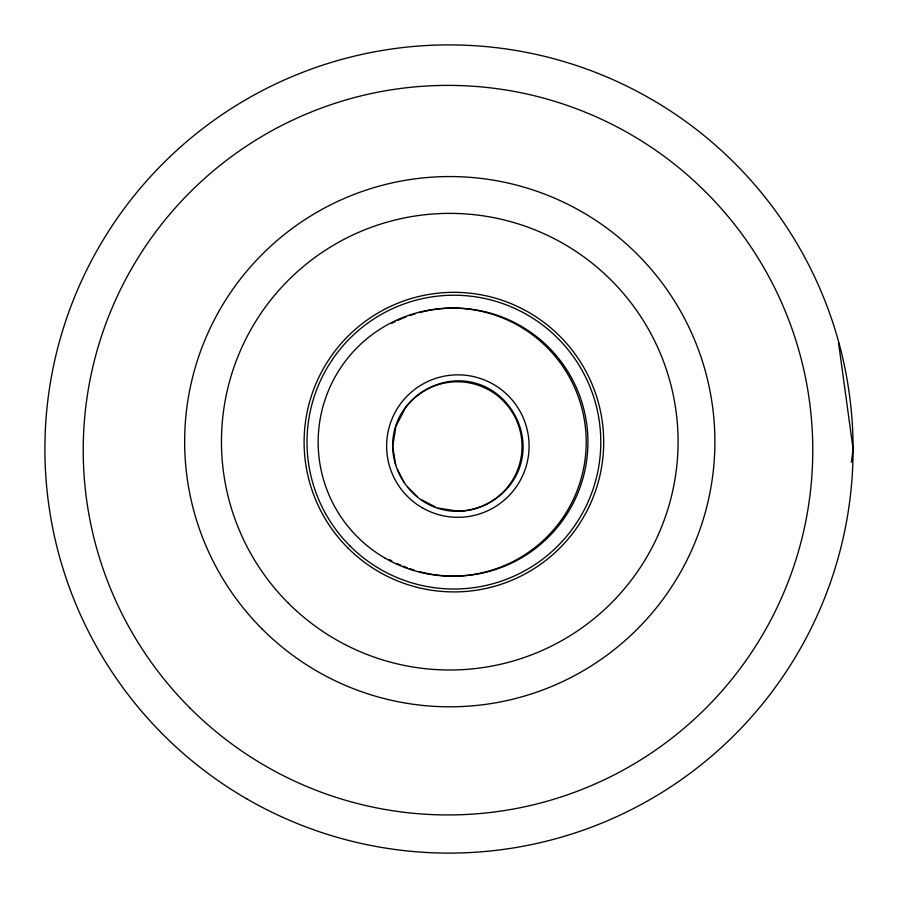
<?xml version="1.0" encoding="UTF-8"?>
<svg xmlns="http://www.w3.org/2000/svg" width="898" height="898" viewBox="0 0 898 898"><rect width="100%" height="100%" fill="white"/><g stroke="black" fill="none" stroke-linecap="round" stroke-linejoin="round"><path stroke-width="1.35" d="M851.36 462.234L853.1 449L838.485 342.374M405.02 408.556L395.895 426.46L392.729 446.441L395.715 465.287M438.314 508.088L457.396 511.108M421.577 499.872L435.002 506.708M407.602 486.974L416.964 496.336M397.444 469.463L403.92 482.17M419.209 312.661A134.026 134.026 0 0 1 586.787 424.631A134.026 134.026 0 0 1 453.905 576.146M452.513 576.146A134.026 134.026 0 0 1 419.209 571.577M413.855 570.028A134.026 134.026 0 0 1 409.858 568.703M407.209 567.749A134.026 134.026 0 0 1 403.258 566.211M400.665 565.123A134.026 134.026 0 0 1 396.804 563.383M391.775 560.88A134.026 134.026 0 0 1 389.305 559.555M391.775 323.359A134.026 134.026 0 0 1 395.535 321.462M398.083 320.272A134.026 134.026 0 0 1 405.885 316.983M409.858 315.535A134.026 134.026 0 0 1 415.19 313.806M405.189 408.276A64.645 64.645 0 0 1 515.014 417.143A64.645 64.645 0 0 1 457.396 511.052M394.761 429.177C385.5 462.885 407.12 500.343 440.952 509.177C474.672 518.438 512.118 496.819 520.963 462.986C530.224 429.266 508.594 391.82 474.761 382.975C441.053 373.714 403.595 395.344 394.761 429.177M190.028 708.073A364.779 364.779 0 0 0 800.331 544.615A364.779 364.779 0 0 0 353.621 97.803A364.779 364.779 0 0 0 190.028 708.073M262.295 629.161A265.135 265.135 0 0 0 705.862 510.311A265.135 265.135 0 0 0 381.145 185.594A265.135 265.135 0 0 0 262.295 629.161M288.325 603.13A228.317 228.317 0 0 0 670.301 500.781A228.317 228.317 0 0 0 390.675 221.155A228.317 228.317 0 0 0 288.325 603.13M347.975 548.038A149.798 149.798 0 0 0 598.596 480.89A149.798 149.798 0 0 0 415.134 297.429A149.798 149.798 0 0 0 347.975 548.038M246.95 798.962A404.1 404.1 0 0 0 853.1 449A404.1 404.1 0 0 0 246.95 99.038A404.1 404.1 0 0 0 246.95 798.962M422.251 507.763A71.223 71.223 0 0 0 529.09 446.082A71.223 71.223 0 0 0 422.251 384.389A71.223 71.223 0 0 0 422.251 507.763M350.029 545.995A146.902 146.902 0 0 0 595.789 480.138A146.902 146.902 0 0 0 415.875 300.224A146.902 146.902 0 0 0 350.029 545.995M385.175 558.197A134.026 134.026 0 0 0 586.214 442.119A134.026 134.026 0 0 0 385.175 326.053A134.026 134.026 0 0 0 385.175 558.197"/></g></svg>
